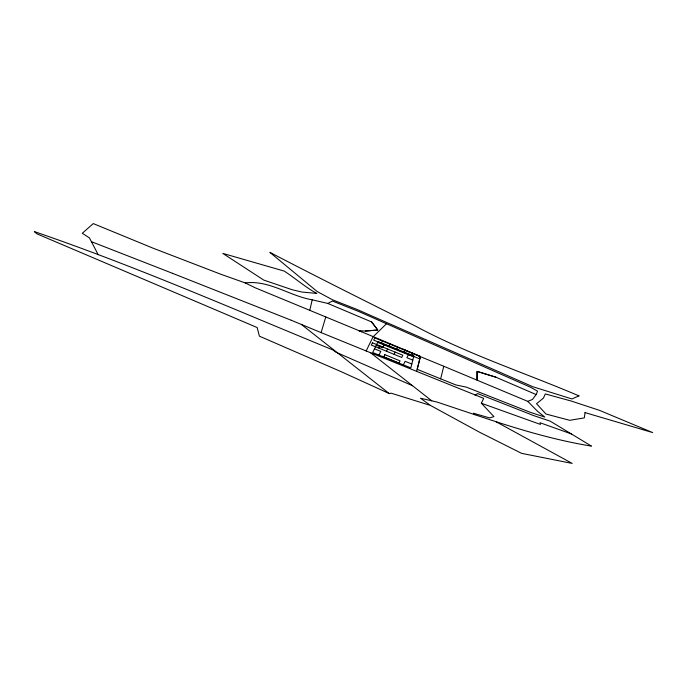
<?xml version="1.0" encoding="UTF-8"?>
<svg xmlns="http://www.w3.org/2000/svg" width="687" height="687" viewBox="0 0 687 687"><rect width="100%" height="100%" fill="white"/><g stroke="black" fill="none" stroke-linecap="round" stroke-linejoin="round"><path stroke-width="1.03" d="M309.803 310.369L312.181 299.815C289.321 295.865 269.252 279.918 245.242 282.915L221.257 274.414L153.227 248.247L93.269 223.584L82.294 233.279L89.447 237.891L91.388 241.661L172.566 273.349M495.954 377.215L477.087 371.401L477.036 380.151L527.779 401.363L537.509 411.273L544.791 417.061L530.003 412.217L466.482 387.185L455.876 384.935L440.659 378.838L443.768 366.265L477.113 380.177L477.087 371.401L495.877 377.18L536.203 394.587L537.552 391.195L530.759 387.339L358.374 311.34L332.465 301.043L327.785 303.439M474.992 395.042L477.766 393.599L533.378 415.498L550.253 421.191L591.464 446.112C551.644 439.646 513.137 427.589 474.992 414.75L473.403 413.222L489.582 417.911L493.962 416.64L481.347 403.226L483.674 398.383L416.666 371.375L420.427 356.493L403.217 349.236M359.086 330.705L420.427 356.493L417.155 369.305L440.659 378.838M366.231 350.988L321.121 332.611L325.775 316.982M373.178 336.63L366.154 350.963L416.666 371.375M378.915 348.146L380.014 345.913M381.328 343.234L382.427 340.992M378.992 355.059L380.796 351.383L374.501 348.816M383.981 344.883L382.547 347.802L376.253 345.243M386.523 351.246L387.614 349.013M388.928 346.334L390.027 344.093M394.123 354.355L395.214 352.113M396.528 349.434L397.627 347.193M404.128 352.534L405.227 350.301M403.363 364.874L405.115 361.302L411.805 364.033M408.353 354.69L406.867 357.729L412.793 360.143M411.728 355.634L412.827 353.401M420.427 356.501L419.336 358.734L373.728 340.134L374.819 337.892L443.845 366.291M536.126 394.561L532.485 399.448L527.779 401.363M373.256 336.656L386.592 323.663M412.552 385.725L335.754 352.122L333.161 350.052C234.027 309.39 135.803 266.29 34.35 231.596L36.935 233.846L257.161 327.553L259.411 336.175L340.898 371.555L389.289 393.582L391.135 393.179L430.517 405.459L420.504 398.211L436.949 402.032L474.992 414.75M389.289 393.582L301.37 324.436M245.242 282.915L255.049 287.724L358.992 330.679L365.312 331.048L377.756 330.018L371.573 321.92L327.708 303.405L312.181 299.815M365.312 331.048L377.833 330.052L371.65 321.945M571.55 434.004L540.016 422.728L540.437 424.429L481.347 403.226M291.305 320.271L172.489 273.323M377.678 342.341L413.634 356.811M291.228 320.245L321.198 332.645M358.992 330.679L361.654 331.787M495.671 421.509L572.202 463.416L521.622 453.36L479.517 432.209L430.44 405.424M370.559 352.74L431.797 400.847M91.465 241.687L98.147 254.714M585.032 412.604L584.302 417.885L569.703 420.315L545.993 414.038L536.547 403.707L543.408 398.142L545.323 393.943L571.198 401.028L599.511 410.362L652.65 432.57L585.032 412.604M413.84 355.986L410.835 367.871L372.689 352.525L378.048 341.585L413.84 355.986M372.414 342.813L371.315 345.046L401.723 357.455L402.814 355.213L372.414 342.813M384.849 354.655L383.758 356.897L398.958 363.097L400.049 360.864L384.849 354.655M578.969 395.867L571.962 398.967L532.82 386.729L357.3 309.562L332.499 299.798L317.093 291.468L269.871 252.361C318.364 277.608 367.253 302.031 416.159 326.462C468.371 354.389 524.645 372.758 578.969 395.867M316.75 293.426L301.997 292.052L292.233 289.751L263.739 280.081L222.786 253.391L284.22 271.082C295.264 278.252 305.226 287.14 316.75 293.426"/></g></svg>
